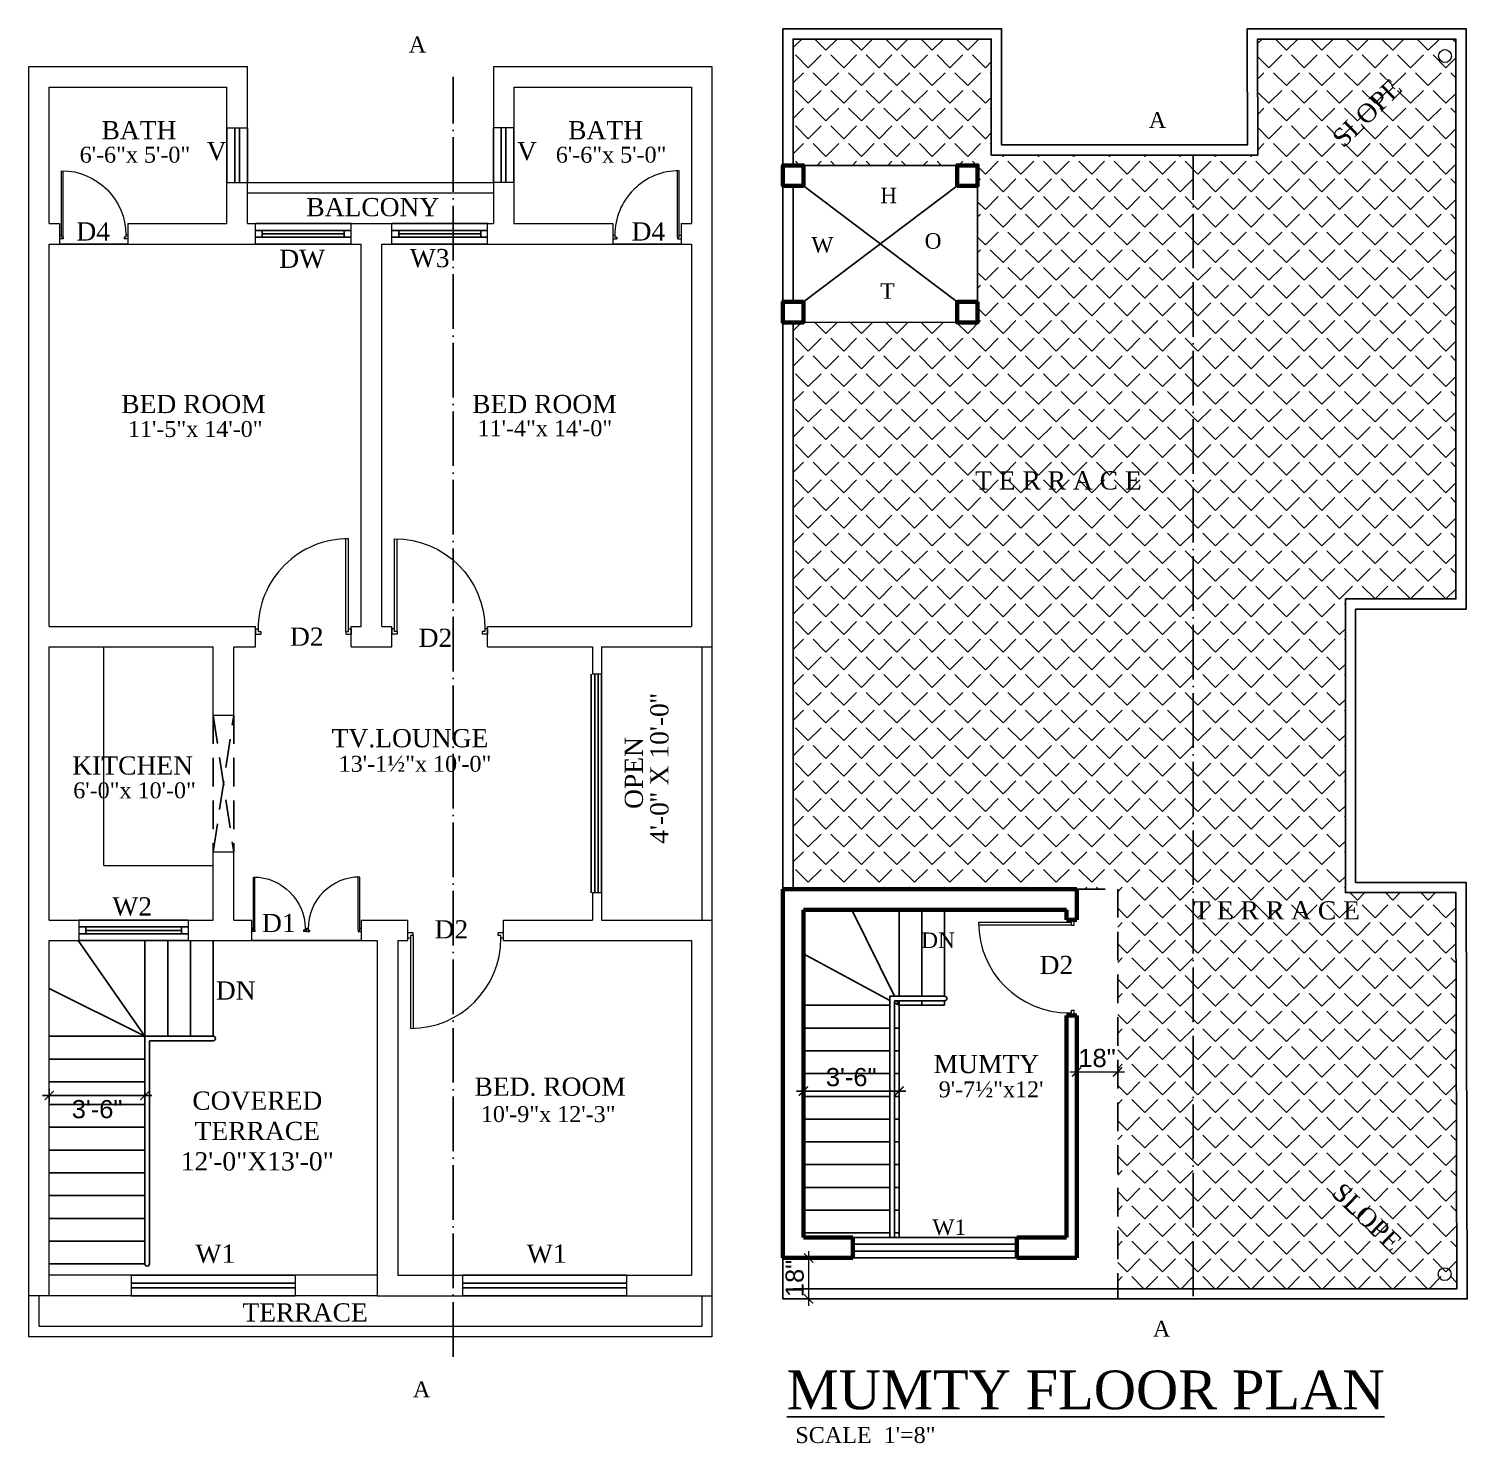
# Model space of a CAD drawing. Header units: inches. Extents: x 15 to 1853, y 20 to 1916.
# Drawn here: x 380 to 1012, y 707 to 1328 of the extents above; entities that cross this region are included whole.
import ezdxf

# ---------------------------------------------------------------- set-up
doc = ezdxf.new("R2010")
doc.units = ezdxf.units.IN
doc.header["$MEASUREMENT"] = 0
doc.linetypes.add('ACAD_ISO04W100', pattern=[30, 24, -3, 0, -3])
doc.linetypes.add('DASHED2', pattern=[0.375, 0.25, -0.125])
doc.layers.get('DEFPOINTS').update_dxf_attribs({"lineweight": 20})
for name, color, linetype, lineweight in [('DASH', 3, 'Continuous', 25), ('DIAMENSION', 6, 'Continuous', 15), ('DOOR', 6, 'Continuous', 20), ('FURN', 6, 'Continuous', 20), ('HATCH1', 8, 'Continuous', 30), ('TEXT', 7, 'Continuous', 25), ('WALL', 1, 'Continuous', 0), ('WALLS', 1, 'Continuous', 60), ('WINDOW', 115, 'Continuous', 25)]:
    doc.layers.add(name, color=color, linetype=linetype, lineweight=lineweight)
for name, color, linetype in [('HACH', 5, 'Continuous'), ('PLUMBING', 6, 'Continuous'), ('STAIR', 131, 'Continuous')]:
    doc.layers.add(name, color=color, linetype=linetype)
doc.styles.get("Standard").update_dxf_attribs({"font": 'arial.ttf'})
doc.styles.add('STYLE2', font='arial.ttf', dxfattribs={"height": 8})
doc.styles.add('STYLE5', font='romantic.ttf')
doc.dimstyles.get("Standard").update_dxf_attribs({"dimtxt": 0.18, "dimasz": 0.18, "dimexe": 0.18, "dimexo": 0.0625, "dimgap": 0.09, "dimtad": 0, "dimtih": 1, "dimtoh": 1, "dimdec": 4, "dimzin": 0, "dimdsep": 46, "dimtxsty": 'Standard', "dimcen": 0.09, "dimadec": 0, "dimazin": 0, "dimtfac": 1, "dimtdec": 4, "dimtofl": 0, "dimtmove": 0, "dimatfit": 3, "dimfxl": 1, "dimtolj": 1, "dimtzin": 0, "dimarcsym": 0})
doc.dimstyles.new('Standard$0', dxfattribs={"dimtxt": 10, "dimasz": 9, "dimexe": 6, "dimexo": 6, "dimgap": 3, "dimtad": 0, "dimtih": 1, "dimtoh": 1, "dimdec": 3, "dimlfac": -1, "dimzin": 1, "dimdsep": 46, "dimlunit": 4, "dimtxsty": 'Standard', "dimcen": 0.5, "dimdle": 5, "dimclrd": 256, "dimclre": 256, "dimclrt": 256, "dimadec": 1, "dimazin": 0, "dimtm": 1e-09, "dimtfac": 1, "dimtdec": 3, "dimtofl": 0, "dimtmove": 0, "dimatfit": 3, "dimfxl": 1, "dimfrac": 2, "dimtolj": 1, "dimtzin": 0, "dimlwd": -1, "dimlwe": -1, "dimarcsym": 0})

# ---------------------------------------------------------------- blocks, each defined once
blk = doc.blocks.new('_ARCHTICK')
at = {"color": 0, "linetype": 'ByBlock', "const_width": 0.15}
blk.add_lwpolyline([(-0.5, -0.5), (0.5, 0.5)], dxfattribs=at)
blk = doc.blocks.new('*D122')
at = {"layer": 'DEFPOINTS', "color": 0, "linetype": 'Continuous', "transparency": 16777216}
for p in [(723.16, 788.46), (722.66, 770.46), (723.16, 770.46)]:
    blk.add_point(p, dxfattribs=at)
at = {"layer": 'DIAMENSION', "color": 6, "transparency": 16777216}
for p, q in [((722.66, 791.46), (722.66, 767.46)), ((720.16, 788.46), (719.66, 788.46)), ((720.16, 770.46), (719.66, 770.46))]:
    blk.add_line(p, q, dxfattribs=at)
at = {"layer": 'DIAMENSION', "color": 6, "linetype": 'Continuous', "transparency": 16777216, "xscale": 4, "yscale": 4, "zscale": 4}
for p, rotation in [((722.66, 788.46), 90), ((722.66, 770.46), 270)]:
    blk.add_blockref('_ARCHTICK', p, dxfattribs=dict(at, rotation=rotation))
at = {"layer": 'DIAMENSION', "color": 6, "linetype": 'Continuous', "transparency": 16777216, "insert": (716.58, 779.46), "char_height": 8, "attachment_point": 5, "rotation": 90, "style": 'STYLE2'}
blk.add_mtext('\\A1;18"', dxfattribs=at)
blk = doc.blocks.new('*D123')
at = {"layer": 'DEFPOINTS', "color": 0, "linetype": 'Continuous', "transparency": 16777216}
for p in [(840.32, 869.67), (858.32, 870.19), (858.32, 869.69)]:
    blk.add_point(p, dxfattribs=at)
at = {"layer": 'DIAMENSION', "color": 6, "transparency": 16777216}
for p, q in [((840.32, 872.67), (840.32, 873.17)), ((858.32, 872.69), (858.32, 873.19)), ((837.32, 870.17), (861.32, 870.19))]:
    blk.add_line(p, q, dxfattribs=at)
at = {"layer": 'DIAMENSION', "color": 6, "linetype": 'Continuous', "transparency": 16777216, "xscale": 4, "yscale": 4, "zscale": 4}
for p, rotation in [((840.32, 870.17), 180.0391981769445), ((858.32, 870.19), 0.03919817694453072)]:
    blk.add_blockref('_ARCHTICK', p, dxfattribs=dict(at, rotation=rotation))
at = {"layer": 'DIAMENSION', "color": 6, "linetype": 'Continuous', "transparency": 16777216, "insert": (849.32, 876.27), "char_height": 8, "attachment_point": 5, "rotation": 0.0392, "style": 'STYLE2'}
blk.add_mtext('\\A1;18"', dxfattribs=at)
blk = doc.blocks.new('*D124')
at = {"layer": 'DEFPOINTS', "color": 0, "transparency": 16777216}
for p in [(720.38, 859.46), (762.38, 861.77), (762.38, 859.46)]:
    blk.add_point(p, dxfattribs=at)
at = {"layer": 'DIAMENSION', "color": 6, "lineweight": -2, "transparency": 16777216}
for p, q in [((717.38, 861.77), (765.38, 861.77)), ((720.38, 862.46), (720.38, 864.77)), ((762.38, 862.46), (762.38, 864.77))]:
    blk.add_line(p, q, dxfattribs=at)
at = {"layer": 'DIAMENSION', "color": 6, "lineweight": -2, "transparency": 16777216, "xscale": 4, "yscale": 4, "zscale": 4, "rotation": 180}
blk.add_blockref('_ARCHTICK', (720.38, 861.77), dxfattribs=at)
at = {"layer": 'DIAMENSION', "color": 6, "lineweight": -2, "transparency": 16777216, "xscale": 4, "yscale": 4, "zscale": 4}
blk.add_blockref('_ARCHTICK', (762.38, 861.77), dxfattribs=at)
at = {"layer": 'DIAMENSION', "color": 6, "transparency": 16777216, "insert": (741.38, 867.85), "char_height": 8, "attachment_point": 5, "style": 'STYLE2'}
blk.add_mtext('\\A1;3\'-6"', dxfattribs=at)
blk = doc.blocks.new('D-36')
for p, q in [((-2, -1), (-2, 33.99)), ((-1, -1), (-1, 34)), ((-36, 0), (-35, 0)), ((-36, 0), (-36, -2)), ((-1, 0), (0, 0)), ((0, 0), (0, -2)), ((-36, -2), (-34, -2)), ((-35, 0), (-35, -1)), ((-35, -1), (-34, -1)), ((-34, -1), (-34, -2)), ((-2, -1), (-2, -2)), ((-2, -1), (-1, -1)), ((-2, -2), (0, -2))]:
    blk.add_line(p, q)
blk.add_arc((-1, 0), 34, 90, 180)
blk = doc.blocks.new('A$C1A34760C')
at = {"layer": 'DOOR', "xscale": -1.166666666666666, "yscale": 1.166666666666666, "zscale": 1.166666666666666}
blk.add_blockref('D-36', (0, 2.33), dxfattribs=at)
blk = doc.blocks.new('*D111')
at = {"layer": 'DEFPOINTS', "color": 0, "transparency": 16777216}
for p in [(389.22, 865.87), (431.22, 865.87), (431.22, 859.87)]:
    blk.add_point(p, dxfattribs=at)
at = {"layer": 'DIAMENSION', "color": 6, "lineweight": -2, "transparency": 16777216}
for p, q in [((386.22, 859.87), (434.22, 859.87)), ((389.22, 862.87), (389.22, 856.87)), ((431.22, 862.87), (431.22, 856.87))]:
    blk.add_line(p, q, dxfattribs=at)
at = {"layer": 'DIAMENSION', "color": 6, "lineweight": -2, "transparency": 16777216, "xscale": 4, "yscale": 4, "zscale": 4, "rotation": 180}
blk.add_blockref('_ARCHTICK', (389.22, 859.87), dxfattribs=at)
at = {"layer": 'DIAMENSION', "color": 6, "lineweight": -2, "transparency": 16777216, "xscale": 4, "yscale": 4, "zscale": 4}
blk.add_blockref('_ARCHTICK', (431.22, 859.87), dxfattribs=at)
at = {"layer": 'DIAMENSION', "color": 6, "transparency": 16777216, "insert": (410.22, 853.78), "char_height": 8, "attachment_point": 5, "style": 'STYLE2'}
blk.add_mtext('\\A1;3\'-6"', dxfattribs=at)

msp = doc.modelspace()

# ---------------------------------------------------------------- hatches: boundary and pattern name
at = {"layer": 'HACH', "linetype": 'Continuous'}
h = msp.add_hatch(dxfattribs=at)
h.set_pattern_fill('ANGLE', color=256, scale=40, angle=45, style=0)
h.set_pattern_definition([(45, (-53709.163, -8442.549), (-7.7781746, 7.7781746), [8, -3]), (135, (-53709.163, -8442.549), (-7.7781746, -7.7781746), [8, -3])])
h.paths.add_polyline_path([(715.87596, 950.463706), (840.37596, 950.463706), (858.37596, 950.463706), (858.37596, 774.963706), (1007.363648, 774.963706), (1006.888238, 948.963706), (958.37596, 948.963706), (958.37596, 1077.963706), (1006.87596, 1077.963706), (1006.87596, 1323.963706), (919.807812, 1323.963706), (919.88256, 1272.963706), (802.87596, 1272.963706), (802.87596, 1323.963706), (715.87596, 1323.963706), (715.87596, 1268.463706), (720.37596, 1268.463706), (787.87596, 1268.463706), (796.87596, 1268.463706), (796.87596, 1259.463706), (796.87596, 1208.463706), (796.87596, 1199.463706), (787.87596, 1199.463706), (720.37596, 1199.463706), (715.87596, 1199.463706)])

# ---------------------------------------------------------------- linework, layer by layer
at = {"layer": 'DASH', "ltscale": 1.5}
for p, q in [((720.37596, 1268.463706), (787.87596, 1268.463706)), ((787.87596, 1208.463706), (720.37596, 1259.463706)), ((720.37596, 1208.463706), (787.87596, 1259.463706)), ((796.87596, 1208.463706), (796.87596, 1259.463706))]:
    msp.add_line(p, q, dxfattribs=at)
at = {"layer": 'DASH', "linetype": 'DASHED2', "ltscale": 50}
for p, q in [((461.217664, 1026.865511), (461.217664, 966.865511)), ((461.217664, 1026.865511), (470.217664, 966.865511)), ((461.217664, 966.865511), (470.217664, 1026.865511)), ((470.217664, 1026.865511), (470.217664, 966.865511))]:
    msp.add_line(p, q, dxfattribs=at)
msp.add_lwpolyline([(840.37596, 950.463706), (858.37596, 950.463706), (858.37596, 770.475475), (711.37596, 770.463706), (711.37596, 788.463706)], dxfattribs=at)
at = {"layer": 'FURN'}
for p, q in [((675.717664, 1056.865511), (675.717664, 936.865511)), ((680.217664, 1056.865511), (680.217664, 936.865511))]:
    msp.add_line(p, q, dxfattribs=at)
for points in [[(957.134564, 1316.048704, 0, 0, 0), (987.949359, 1316.048704, 3, 0, 0), (997.318722, 1316.048704, 0, 0, 0)], [(968.098606, 1279.081124, 0, 0, 0), (989.387207, 1301.359972, 3, 0, 0), (995.860093, 1308.133945, 0, 0, 0)], [(1001.071674, 1270.448284, 0, 0, 0), (1001.071674, 1301.263079, 3, 0, 0), (1001.071674, 1310.632442, 0, 0, 0)], [(1000.950327, 827.370169, 0, 0, 0), (1000.950327, 796.555373, 3, 0, 0), (1000.950327, 787.186011, 0, 0, 0)], [(967.977259, 818.737328, 0, 0, 0), (989.265861, 796.458481, 3, 0, 0), (995.738746, 789.684507, 0, 0, 0)], [(957.013217, 781.769748, 0, 0, 0), (987.828012, 781.769748, 3, 0, 0), (997.197375, 781.769748, 0, 0, 0)]]:
    msp.add_lwpolyline(points, format="xyseb", dxfattribs=at)
for centre in [(1002.113554, 1316.462268), (1001.992207, 781.356184)]:
    msp.add_circle(centre, 2.832132, dxfattribs=at)
at = {"layer": 'HACH', "linetype": 'Continuous'}
for points in [[(711.37596, 1328.463706), (711.37596, 770.463706), (1011.87596, 770.463706), (1011.37596, 953.463706), (962.87596, 953.463706), (962.87596, 1073.463706), (1011.37596, 1073.463706), (1011.37596, 1328.463706), (915.307808, 1328.463706), (915.307808, 1323.963706), (915.37596, 1277.463706), (807.37596, 1277.463706), (807.37596, 1323.963706), (807.37596, 1328.463706), (711.37596, 1328.463706)], [(715.87596, 774.963706), (1007.363648, 774.963706), (1006.888238, 948.963706), (958.37596, 948.963706), (958.37596, 1077.963706), (1006.87596, 1077.963706), (1006.87596, 1323.963706), (919.807812, 1323.963706), (919.88256, 1272.963706), (802.87596, 1272.963706), (802.87596, 1323.963706), (715.87596, 1323.963706), (715.87596, 1268.463706)], [(715.87596, 1259.463706), (715.87596, 1207.570896)], [(715.87596, 1199.463706), (715.87596, 950.463706)]]:
    msp.add_lwpolyline(points, dxfattribs=at)
at = {"layer": 'HATCH1', "linetype": 'ACAD_ISO04W100', "lineweight": 25}
for p, q in [((566.538823, 745.084567), (566.539278, 1307.365511)), ((891.491797, 771.718864), (891.492262, 1272.963706))]:
    msp.add_line(p, q, dxfattribs=at)
at = {"layer": 'PLUMBING', "linetype": 'Continuous'}
for points in [[(566.539278, 1239.841214, 0, 0, 0), (566.539278, 1321.734356, 0, 0, 0), (563.033505, 1321.734356, 8.75, 0, 0), (556.857329, 1321.734356, 0, 0, 0)], [(891.492252, 1272.963706, 0, 0, 0), (891.492252, 1288.587709, 0, 0, 0), (887.986479, 1288.587709, 8.75, 0, 0), (881.810303, 1288.587709, 0, 0, 0)], [(891.491797, 770.463706, 0, 0, 0), (891.491797, 756.963441, 0, 0, 0), (887.986024, 756.963441, 8.75, 0, 0), (881.809848, 756.963441, 0, 0, 0)], [(566.538823, 743.829409, 0, 0, 0), (566.538823, 730.329144, 0, 0, 0), (563.03305, 730.329144, 8.75, 0, 0), (556.856874, 730.329144, 0, 0, 0)]]:
    msp.add_lwpolyline(points, format="xyseb", dxfattribs=at)
at = {"layer": 'STAIR'}
for p, q in [((760.408217, 903.463706), (741.714664, 941.463706)), ((762.37596, 941.463706), (762.37596, 903.463706)), ((772.37596, 941.463706), (772.37596, 903.463706)), ((782.37596, 941.463706), (782.37596, 903.463706)), ((431.217664, 885.865511), (401.967664, 927.865511)), ((431.217664, 927.865511), (431.217664, 785.865511)), ((441.217664, 927.865511), (441.217664, 885.865511)), ((451.217664, 927.865511), (451.217664, 885.865511)), ((461.217664, 927.865511), (461.217664, 885.865511)), ((478.217664, 927.865511), (526.217664, 927.865511)), ((758.37596, 901.615319), (720.37596, 922.055643)), ((431.217664, 885.865511), (389.217664, 906.865511)), ((782.37596, 903.463706), (758.37596, 903.463706)), ((758.37596, 903.463706), (758.37596, 797.462813)), ((758.37596, 899.463706), (720.37596, 899.463706)), ((762.37596, 901.463706), (760.37596, 901.463706)), ((782.37596, 901.463706), (760.37596, 901.463706)), ((760.37596, 901.463706), (760.37596, 797.462803)), ((762.37596, 899.463706), (760.37596, 900.539512)), ((762.37596, 899.463706), (761.392088, 901.463706)), ((762.37596, 901.463706), (762.37596, 837.463706)), ((762.37596, 899.463706), (782.37596, 899.463706)), ((772.37596, 901.463706), (772.37596, 899.463706)), ((782.37596, 901.463706), (782.37596, 899.463706)), ((389.217664, 885.865511), (431.217664, 885.865511)), ((431.217664, 885.865511), (461.217664, 885.865511)), ((758.37596, 889.463706), (720.37596, 889.463706)), ((762.37596, 889.463706), (760.37596, 889.463706)), ((433.217664, 883.865511), (433.217664, 785.865511)), ((433.217664, 883.865511), (461.217664, 883.865511)), ((758.37596, 879.463706), (720.37596, 879.463706)), ((762.37596, 879.463706), (760.37596, 879.463706)), ((389.217664, 875.865511), (431.217664, 875.865511)), ((389.217664, 865.865511), (431.217664, 865.865511)), ((758.37596, 869.463706), (720.37596, 869.463706)), ((762.37596, 869.463706), (760.37596, 869.463706)), ((758.37596, 859.463706), (720.37596, 859.463706)), ((762.37596, 859.463706), (760.37596, 859.463706)), ((389.217664, 855.865511), (431.217664, 855.865511)), ((758.37596, 849.463706), (720.37596, 849.463706)), ((762.37596, 849.463706), (760.37596, 849.463706)), ((389.217664, 845.865511), (431.217664, 845.865511)), ((389.217664, 835.865511), (431.217664, 835.865511)), ((758.37596, 839.463706), (720.37596, 839.463706)), ((762.37596, 839.463706), (760.37596, 839.463706)), ((762.37596, 839.463706), (760.37596, 839.463706)), ((762.37596, 797.462793), (762.37596, 839.463706)), ((758.37596, 829.463706), (720.37596, 829.463706)), ((762.37596, 829.463706), (760.37596, 829.463706)), ((389.217664, 825.865511), (431.217664, 825.865511)), ((389.217664, 815.865511), (431.217664, 815.865511)), ((758.37596, 819.463706), (720.37596, 819.463706)), ((762.37596, 819.463706), (760.37596, 819.463706)), ((758.37596, 809.463706), (720.37596, 809.463706)), ((762.37596, 809.463706), (760.37596, 809.463706)), ((389.217664, 805.865511), (431.217664, 805.865511)), ((758.37596, 799.463706), (720.37596, 799.463706)), ((762.37596, 799.463706), (760.37596, 799.463706)), ((389.217664, 795.865511), (431.217664, 795.865511)), ((389.217664, 785.865511), (431.217664, 785.865511))]:
    msp.add_line(p, q, dxfattribs=at)
for points in [[(784.609442, 919.731284, 0, 0, 0), (764.472635, 919.731284, 6, 0, 0), (752.943425, 919.731284, 0, 0, 0)], [(461.217664, 906.865511, 0, 0, 0), (408.937815, 906.865511, 0, 0, 0), (408.937815, 844.761891, 5, 0, 0), (408.937815, 834.433364, 0, 0, 0)]]:
    msp.add_lwpolyline(points, format="xyseb", dxfattribs=at)
for centre, start, end in [((782.37596, 902.463706), 270, 90), ((461.217664, 884.865511), 270, 90), ((432.217664, 785.865511), 180, 0)]:
    msp.add_arc(centre, 1, start, end, dxfattribs=at)
at = {"layer": 'WALL', "ltscale": 4}
for p, q in [((380.217664, 1311.865511), (476.217664, 1311.865511)), ((380.217664, 753.865511), (380.217664, 1311.865511)), ((476.217664, 1284.865511), (476.217664, 1311.865511)), ((584.217664, 1311.865511), (680.217664, 1311.865511)), ((584.217664, 1311.865511), (584.217664, 1284.865511)), ((680.217664, 1311.865511), (680.217664, 1056.865511)), ((389.217664, 1302.865511), (467.217664, 1302.865511)), ((389.217664, 1242.865511), (389.217664, 1302.865511)), ((467.217664, 1284.865511), (467.217664, 1302.865511)), ((593.217664, 1302.865511), (671.217664, 1302.865511)), ((593.217664, 1302.865511), (593.217664, 1284.865511)), ((671.217664, 1302.865511), (671.217664, 1242.865511)), ((467.217664, 1284.865511), (476.217664, 1284.865511)), ((593.217664, 1284.865511), (584.217664, 1284.865511)), ((467.217664, 1242.865511), (467.217664, 1260.865511)), ((467.217664, 1260.865511), (476.217664, 1260.865511)), ((476.217664, 1260.865511), (584.217664, 1260.865511)), ((476.217664, 1242.865511), (476.217664, 1260.865511)), ((584.217664, 1260.865511), (584.217664, 1242.865511)), ((593.217664, 1260.865511), (584.217664, 1260.865511)), ((593.217664, 1260.865511), (593.217664, 1242.865511)), ((476.217664, 1256.365511), (584.217664, 1256.365511)), ((389.217664, 1242.865511), (393.717664, 1242.865511)), ((393.717664, 1242.865511), (393.717664, 1233.865511)), ((423.717664, 1242.865511), (467.217664, 1242.865511)), ((423.717664, 1242.865511), (423.717664, 1233.865511)), ((476.217664, 1242.865511), (479.717664, 1242.865511)), ((479.717664, 1233.865511), (479.717664, 1242.865511)), ((521.717664, 1242.865511), (539.717664, 1242.865511)), ((521.717664, 1233.865511), (521.717664, 1242.865511)), ((539.717664, 1233.865511), (539.717664, 1242.865511)), ((581.717664, 1242.865511), (584.217664, 1242.865511)), ((581.717664, 1233.865511), (581.717664, 1242.865511)), ((593.217664, 1242.865511), (636.717664, 1242.865511)), ((636.717664, 1242.865511), (636.717664, 1233.865511)), ((666.717664, 1242.865511), (671.217664, 1242.865511)), ((666.717664, 1242.865511), (666.717664, 1233.865511)), ((389.217664, 1233.865511), (393.717664, 1233.865511)), ((389.217664, 1065.865511), (389.217664, 1233.865511)), ((423.717664, 1233.865511), (479.717664, 1233.865511)), ((521.717664, 1233.865511), (526.217664, 1233.865511)), ((526.217664, 1065.865511), (526.217664, 1233.865511)), ((535.217664, 1233.865511), (539.717664, 1233.865511)), ((535.217664, 1065.865511), (535.217664, 1233.865511)), ((581.717664, 1233.865511), (636.717664, 1233.865511)), ((666.717664, 1233.865511), (671.217664, 1233.865511)), ((671.217664, 1233.865511), (671.217664, 1065.865511)), ((787.87596, 1199.463706), (720.37596, 1199.463706)), ((389.217664, 1065.865511), (479.717664, 1065.865511)), ((479.717664, 1056.865511), (479.717664, 1065.865511)), ((521.717664, 1065.865511), (526.217664, 1065.865511)), ((521.717664, 1056.865511), (521.717664, 1065.865511)), ((535.217664, 1065.865511), (539.717664, 1065.865511)), ((539.717664, 1056.865511), (539.717664, 1065.865511)), ((581.717664, 1065.865511), (671.217664, 1065.865511)), ((581.717664, 1056.865511), (581.717664, 1065.865511)), ((389.217664, 1056.865511), (461.217664, 1056.865511)), ((389.217664, 936.865511), (389.217664, 1056.865511)), ((413.217664, 960.865511), (413.217664, 1056.865511)), ((461.217664, 1026.865511), (461.217664, 1056.865511)), ((470.217664, 1056.865511), (479.717664, 1056.865511)), ((470.217664, 1026.865511), (470.217664, 1056.865511)), ((521.717664, 1056.865511), (539.717664, 1056.865511)), ((581.717664, 1056.865511), (627.717664, 1056.865511)), ((627.717664, 1056.865511), (627.717664, 1044.865511)), ((631.717664, 1056.865511), (680.217664, 1056.865511)), ((631.717664, 1056.865511), (631.717664, 1044.865511)), ((631.717664, 1044.865511), (627.717664, 1044.865511)), ((461.217664, 1026.865511), (470.217664, 1026.865511)), ((461.217664, 936.865511), (461.217664, 966.865511)), ((461.217664, 966.865511), (470.217664, 966.865511)), ((470.217664, 936.865511), (470.217664, 966.865511)), ((413.217664, 960.865511), (461.217664, 960.865511)), ((627.717664, 948.865511), (627.717664, 936.865511)), ((631.717664, 948.865511), (627.717664, 948.865511)), ((631.717664, 948.865511), (631.717664, 936.865511)), ((389.217664, 936.865511), (402.217664, 936.865511)), ((402.217664, 936.865511), (402.217664, 927.865511)), ((450.217664, 936.865511), (461.217664, 936.865511)), ((450.217664, 936.865511), (450.217664, 927.865511)), ((470.217664, 936.865511), (478.217664, 936.865511)), ((478.217664, 927.865511), (478.217664, 936.865511)), ((526.217664, 936.865511), (526.217664, 927.865511)), ((526.217664, 936.865511), (533.217664, 936.865511)), ((533.217664, 936.865511), (546.717664, 936.865511)), ((546.717664, 927.865511), (546.717664, 936.865511)), ((588.717664, 936.865511), (627.717664, 936.865511)), ((588.717664, 927.865511), (588.717664, 936.865511)), ((631.717664, 936.865511), (680.217664, 936.865511)), ((680.217664, 936.865511), (680.217664, 753.865511)), ((389.217664, 927.865511), (402.217664, 927.865511)), ((389.217664, 771.865511), (389.217664, 927.865511)), ((450.217664, 927.865511), (472.217664, 927.865511)), ((472.217664, 927.865511), (478.217664, 927.865511)), ((526.217664, 927.865511), (533.217664, 927.865511)), ((533.217664, 927.865511), (533.217664, 771.865511)), ((542.217664, 927.865511), (546.717664, 927.865511)), ((542.217664, 927.865511), (542.217664, 780.865511)), ((588.717664, 927.865511), (671.217664, 927.865511)), ((671.217664, 927.865511), (671.217664, 780.865511)), ((425.217664, 780.865511), (389.217664, 780.865511)), ((425.217664, 780.865511), (425.217664, 771.865511)), ((533.217664, 780.865511), (497.217664, 780.865511)), ((497.217664, 780.865511), (497.217664, 771.865511)), ((542.217664, 780.865511), (570.717664, 780.865511)), ((570.717664, 780.865511), (570.717664, 771.865511)), ((642.717664, 780.865511), (671.217664, 780.865511)), ((642.717664, 780.865511), (642.717664, 771.865511)), ((389.217664, 771.865511), (380.217664, 771.865511)), ((384.717664, 758.365511), (384.717664, 771.865511)), ((425.217664, 771.865511), (389.217664, 771.865511)), ((533.217664, 771.865511), (497.217664, 771.865511)), ((533.217664, 771.865511), (570.717664, 771.865511)), ((642.717664, 771.865511), (680.217664, 771.865511)), ((675.717664, 771.865511), (675.717664, 758.365511)), ((675.717664, 758.365511), (384.717664, 758.365511)), ((680.217664, 753.865511), (380.217664, 753.865511))]:
    msp.add_line(p, q, dxfattribs=at)
at = {"layer": 'WALLS'}
for p, q in [((711.37596, 950.463706), (840.37596, 950.463706)), ((711.37596, 950.463706), (711.37596, 788.463706)), ((840.37596, 936.963706), (840.37596, 950.464247)), ((720.37596, 941.463706), (835.87596, 941.463706)), ((720.37596, 941.463706), (720.37596, 797.463706)), ((835.87596, 936.963706), (835.87596, 941.464247)), ((835.87596, 936.963706), (840.37596, 936.963706)), ((835.87596, 894.963706), (840.37596, 894.963706)), ((835.87596, 797.463706), (835.87596, 894.963706)), ((840.37596, 788.463706), (840.37596, 894.963706)), ((720.37596, 797.463706), (742.12596, 797.463345)), ((742.12596, 797.463706), (742.12596, 788.463345)), ((814.12596, 797.463165), (835.87596, 797.463165)), ((814.12596, 797.462443), (814.12596, 788.462533)), ((711.37596, 788.463706), (742.12596, 788.463345)), ((814.12596, 788.463165), (840.37596, 788.463165))]:
    msp.add_line(p, q, dxfattribs=at)
for points in [[(720.37596, 1259.463706), (711.37596, 1259.463706), (711.37596, 1268.463706), (720.37596, 1268.463706)], [(787.87596, 1259.463706), (796.87596, 1259.463706), (796.87596, 1268.463706), (787.87596, 1268.463706)], [(720.37596, 1208.463706), (711.37596, 1208.463706), (711.37596, 1199.463706), (720.37596, 1199.463706)], [(796.87596, 1208.463706), (787.87596, 1208.463706), (787.87596, 1199.463706), (796.87596, 1199.463706)]]:
    msp.add_lwpolyline(points, close=True, dxfattribs=at)
at = {"layer": 'WINDOW'}
for p, q in [((467.217664, 1284.865511), (467.217664, 1260.865511)), ((470.717664, 1284.865511), (470.717664, 1260.865511)), ((472.717664, 1284.865511), (472.717664, 1260.865511)), ((476.217664, 1284.865511), (476.217664, 1260.865511)), ((584.217664, 1284.865511), (584.217664, 1260.865511)), ((587.717664, 1284.865511), (587.717664, 1260.865511)), ((589.717664, 1284.865511), (589.717664, 1260.865511)), ((593.217664, 1284.865511), (593.217664, 1260.865511)), ((521.717664, 1242.865511), (479.717664, 1242.865511)), ((521.717664, 1239.865511), (479.717664, 1239.865511)), ((482.717664, 1239.865511), (482.717664, 1236.865511)), ((482.717664, 1238.365511), (518.717664, 1238.365511)), ((518.717664, 1239.865511), (518.717664, 1236.865511)), ((581.717664, 1242.865511), (539.717664, 1242.865511)), ((581.717664, 1239.865511), (539.717664, 1239.865511)), ((542.717664, 1239.865511), (542.717664, 1236.865511)), ((542.717664, 1238.365511), (578.717664, 1238.365511)), ((578.717664, 1239.865511), (578.717664, 1236.865511)), ((393.717664, 1233.865511), (423.717664, 1233.865511)), ((521.717664, 1236.865511), (479.717664, 1236.865511)), ((521.717664, 1233.865511), (479.717664, 1233.865511)), ((581.717664, 1236.865511), (539.717664, 1236.865511)), ((581.717664, 1233.865511), (539.717664, 1233.865511)), ((666.717664, 1233.865511), (636.717664, 1233.865511)), ((627.217664, 1044.865511), (627.217664, 948.865511)), ((628.717664, 1044.865511), (628.717664, 948.865511)), ((630.217664, 1044.865511), (630.217664, 948.865511)), ((631.717664, 1044.865511), (631.717664, 948.865511)), ((450.217664, 936.865511), (402.217664, 936.865511)), ((450.217664, 933.865511), (402.217664, 933.865511)), ((450.217664, 930.865511), (402.217664, 930.865511)), ((405.217664, 933.865511), (405.217664, 930.865511)), ((405.217664, 932.365511), (447.217664, 932.365511)), ((447.217664, 933.865511), (447.217664, 930.865511)), ((450.217664, 927.865511), (402.217664, 927.865511)), ((814.12596, 797.462533), (742.186231, 797.462894)), ((814.12596, 794.462533), (742.186231, 794.462894)), ((814.12596, 791.462533), (742.186231, 791.462894)), ((814.12596, 788.462533), (742.186231, 788.462894)), ((425.217664, 780.865511), (497.217664, 780.865511)), ((425.217664, 777.365511), (497.217664, 777.365511)), ((570.717664, 780.865511), (642.717664, 780.865511)), ((570.717664, 777.365511), (642.717664, 777.365511)), ((425.217664, 775.365511), (497.217664, 775.365511)), ((425.217664, 771.865511), (497.217664, 771.865511)), ((570.717664, 775.365511), (642.717664, 775.365511)), ((570.717664, 771.865511), (642.717664, 771.865511))]:
    msp.add_line(p, q, dxfattribs=at)

# ---------------------------------------------------------------- block references
at = {"layer": 'TEXT'}
for p, xscale, yscale, zscale in [((393.717664, 1236.115511), 0.714285714289872, 0.714285714289872, 0.714285714289872), ((666.717665, 1236.115511), -0.714285714289872, 0.714285714289872, 0.714285714289872), ((478.217664, 931.823844), 0.5714285638532601, 0.5714285638532601, 0.5714285638532601), ((526.217665, 931.823844), -0.5714285638532601, 0.5714285638459842, 0.5714285638459842)]:
    msp.add_blockref('A$C1A34760C', p, dxfattribs=dict(at, xscale=xscale, yscale=yscale, zscale=zscale))
at = {"layer": 'TEXT', "xscale": -1}
msp.add_blockref('A$C1A34760C', (521.717665, 1062.448842), dxfattribs=at)
at = {"layer": 'TEXT'}
msp.add_blockref('A$C1A34760C', (539.717664, 1062.448842), dxfattribs=at)
at = {"layer": 'TEXT', "xscale": -1}
for p, rotation in [((839.292628, 936.963707), 90), ((546.717664, 931.282179), 180)]:
    msp.add_blockref('A$C1A34760C', p, dxfattribs=dict(at, rotation=rotation))

# ---------------------------------------------------------------- texts
at = {"layer": 'TEXT', "style": 'STYLE5'}
for s, height, p in [('A', 7, (547.081681, 1318.023505)), ('A', 7, (872.034655, 1284.876858)), ('BATH', 8, (412.164862, 1279.917862)), ('BATH', 8, (617.057449, 1279.917862)), ('6\'-6"x 5\'-0"', 7, (402.562842, 1269.640742)), ('V', 8, (458.312795, 1270.730665)), ('V', 8, (594.589989, 1270.730665)), ('6\'-6"x 5\'-0"', 7, (611.663907, 1269.640742)), ('D4', 8, (401.129203, 1235.431218)), ('D4', 8, (644.915593, 1235.431218)), ('W3', 8, (547.549785, 1223.727633)), ('DW', 8, (490.21026, 1223.415212)), ('BED ROOM', 8, (420.815453, 1159.607348)), ('BED ROOM', 8, (574.921801, 1159.607348)), ('11\'-5"x 14\'-0"', 7, (423.757462, 1149.129392)), ('11\'-4"x 14\'-0"', 7, (577.279435, 1149.46367)), ('D2', 8, (494.911336, 1057.399924)), ('D2', 8, (551.411336, 1056.899924)), ('TV.LOUNGE', 8, (513.224631, 1012.813127)), ('KITCHEN', 8, (399.327449, 1000.818637)), ('13\'-1½"x 10\'-0"', 7, (516.285022, 1002.055335)), ('6\'-0"x 10\'-0"', 7, (399.743136, 990.398485)), ('W2', 8, (416.908616, 938.896988)), ('D1', 8, (482.631333, 931.610913)), ('D2', 8, (558.411336, 928.831098)), ('DN', 6.8, (772.087041, 924.649715)), ('D2', 8, (824.071038, 913.181585)), ('DN', 8, (462.357463, 901.956879)), ('MUMTY', 8, (777.593822, 869.651991)), ('BED. ROOM', 8, (575.926544, 859.703999)), ('9\'-7½"x12\'', 7, (779.781534, 859.043664)), ('10\'-9"x 12\'-3"', 7, (578.733755, 848.166449)), ('W1', 6.8, (777.007933, 798.569979)), ('W1', 8, (453.408743, 786.342056)), ('W1', 8, (598.908743, 786.342056)), ('A', 7, (873.864107, 753.904648)), ('%%UMUMTY FLOOR PLAN', 17, (713.055651, 722.02432)), ('A', 7, (548.911132, 727.270351)), ('SCALE  1\'=8"', 7, (716.85353, 707.171675))]:
    msp.add_text(s, height=height, dxfattribs=at).set_placement(p)
for s, p in [("4'-0'' X 10'-0''", (661.125671, 970.426886)), ('OPEN', (649.916817, 985.73742))]:
    msp.add_text(s, height=8, rotation=90, dxfattribs=at).set_placement(p)
at = {"layer": 'TEXT', "char_height": 7, "width": 233.875, "style": 'STYLE5'}
for insert, attachment_point, rotation in [((978.340076, 1307.263578), 3, 44.225779835), ((978.218729, 790.554874), 9, 315.774220165)]:
    msp.add_mtext('{\\H1.143x;SLOPE}', dxfattribs=dict(at, insert=insert, attachment_point=attachment_point, rotation=rotation))
at = {"layer": 'TEXT', "attachment_point": 2, "style": 'STYLE5'}
for s, insert, char_height, width in [('H ', (757.805728, 1258.637563), 6.8, 204.26508711), ('O', (777.305728, 1238.637563), 6.8, 204.26508711), ('W ', (728.726003, 1236.939258), 6.8, 204.26508711), ('T ', (757.305728, 1216.637563), 6.8, 204.26508711), ('T E R R A C E', (832.346539, 1134.052523), 8, 240.31186719), ('T E R R A C E', (928.172662, 945.168342), 8, 240.31186719), ('COVERED TERRACE  \\P12\'-0"X13\'-0"', (480.571315, 861.584936), 8, 90.36707653), ('TERRACE ', (501.561851, 768.535489), 8, 90.36707653)]:
    msp.add_mtext(s, dxfattribs=dict(at, insert=insert, char_height=char_height, width=width))
at = {"layer": 'TEXT', "linetype": 'Continuous', "insert": (531.290152, 1254.1104), "char_height": 8, "width": 132.25980487, "attachment_point": 2, "style": 'STYLE5'}
msp.add_mtext('BALCONY', dxfattribs=at)

# ---------------------------------------------------------------- dimensions: what is measured, and where the dimension line sits
at = {"layer": 'DIAMENSION', "linetype": 'Continuous'}
for base, p1, p2, angle, picture, middle in [((858.319512, 870.187004), (840.319859, 869.67469), (858.319854, 869.687004), 0.039198177, '*D123', (849.319515, 870.180847)), ((722.664415, 770.463706), (723.164415, 788.463706), (723.164415, 770.463706), 270, '*D122', (722.664415, 779.463706))]:
    dim = msp.add_linear_dim(base=base, p1=p1, p2=p2, angle=angle, text='18"', dimstyle='Standard$0', override={"dimtxt": 7, "dimasz": 4, "dimexe": 3, "dimexo": 3, "dimgap": 2, "dimtad": 2, "dimtih": 0, "dimtoh": 0, "dimtxsty": 'STYLE2', "dimblk1": 'ARCHTICK', "dimblk2": 'ARCHTICK', "dimsah": 1, "dimcen": 0.09375, "dimdle": 3, "dimclrd": 6, "dimclre": 6, "dimclrt": 6, "dimtmove": 1, "dimfxl": 3, "dimarcsym": 1}, dxfattribs=at)
    dim.commit()
    dim.dimension.update_dxf_attribs({"geometry": picture, "text_midpoint": middle, "dimtype": 161})
at = {"layer": 'DIAMENSION'}
for p1, p2, distance, dimstyle, override, picture, middle in [((720.37596, 859.463706), (762.37596, 859.463706), 2.30366, 'Standard', {"dimtxt": 7, "dimasz": 4, "dimexe": 3, "dimexo": 3, "dimgap": 2, "dimtad": 2, "dimtih": 0, "dimtoh": 0, "dimdec": 3, "dimzin": 1, "dimlunit": 4, "dimtxsty": 'STYLE2', "dimblk1": 'ARCHTICK', "dimblk2": 'ARCHTICK', "dimsah": 1, "dimcen": 0.09375, "dimdle": 3, "dimclrd": 6, "dimclre": 6, "dimclrt": 6, "dimtdec": 3, "dimtmove": 1}, '*D124', (741.37596, 867.854678)), ((389.217664, 865.865511), (431.217664, 865.865511), -6, 'Standard$0', {"dimtxt": 7, "dimasz": 4, "dimexe": 3, "dimexo": 3, "dimgap": 2, "dimtad": 2, "dimtih": 0, "dimtoh": 0, "dimlfac": 1, "dimtxsty": 'STYLE2', "dimblk1": 'ARCHTICK', "dimblk2": 'ARCHTICK', "dimsah": 1, "dimcen": 0.09375, "dimdle": 3, "dimclrd": 6, "dimclre": 6, "dimclrt": 6, "dimadec": 0, "dimtm": 0, "dimtmove": 1, "dimfrac": 0, "dimlwd": 65534, "dimlwe": 65534}, '*D111', (410.217664, 853.778198))]:
    dim = msp.add_aligned_dim(p1=p1, p2=p2, distance=distance, dimstyle=dimstyle, override=override, dxfattribs=at)
    dim.commit()
    dim.dimension.update_dxf_attribs({"geometry": picture, "text_midpoint": middle})

doc.saveas('drawing.dxf')
